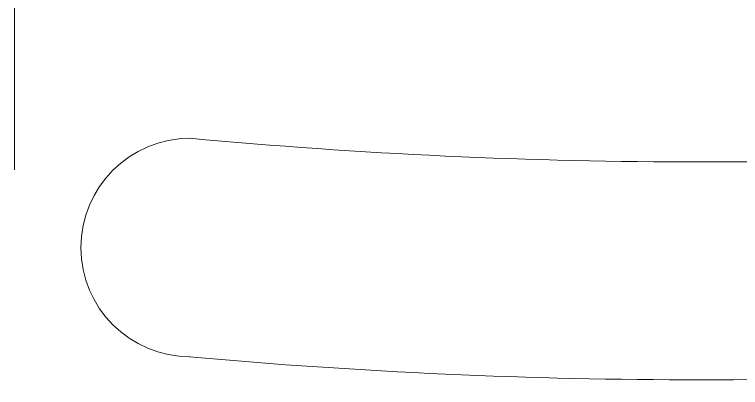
# Model space of a CAD drawing. Extents: x -12260 to 57327, y -29287 to 19916.
# Drawn here: x 41943 to 42176, y -12738.4 to -12618.6 of the extents above; entities that cross this region are included whole.
import ezdxf

# ---------------------------------------------------------------- set-up
doc = ezdxf.new("R2010")
doc.units = 0
doc.header["$LTSCALE"] = 0.25
doc.linetypes.add('DASHDOT', pattern=[25.4, 12.7, -6.35, 0, -6.35])
doc.layers.add('01-First Floor$0$LOADING', color=253, linetype='Continuous', lineweight=5)
doc.layers.add('E-LITE-CLNG-CNDT', color=6, linetype='DASHDOT', lineweight=35)

# ---------------------------------------------------------------- blocks, each defined once
blk = doc.blocks.new('01-First Floor$0$GF21018-P')
at = {"color": 0}
blk.add_line((0.22049, 0.47563), (0.22049, 0.0675), dxfattribs=at)
for centre, radius, start, end in [((0, 1.84674), 1.77674, 264.69456, 275.30527), ((0.16409, 0.0425), 0.03511, 270, 90), ((0, 1.83136), 1.83136, 264.85322, 275.14698)]:
    blk.add_arc(centre, radius, start, end, dxfattribs=at)
blk = doc.blocks.new('01-First Floor')
at = {"layer": '01-First Floor$0$LOADING', "extrusion": (2.24021e-05, -7.77426e-06, 1), "xscale": -1000, "yscale": 1000.000000000001, "zscale": 1000, "rotation": 0.001410765030716021}
blk.add_blockref('01-First Floor$0$GF21018-P', (42163.48, -12735.98, 0.98), dxfattribs=at)

msp = doc.modelspace()

# ---------------------------------------------------------------- block references
at = {"layer": 'E-LITE-CLNG-CNDT'}
msp.add_blockref('01-First Floor', (0, 0), dxfattribs=at)

doc.saveas('drawing.dxf')
